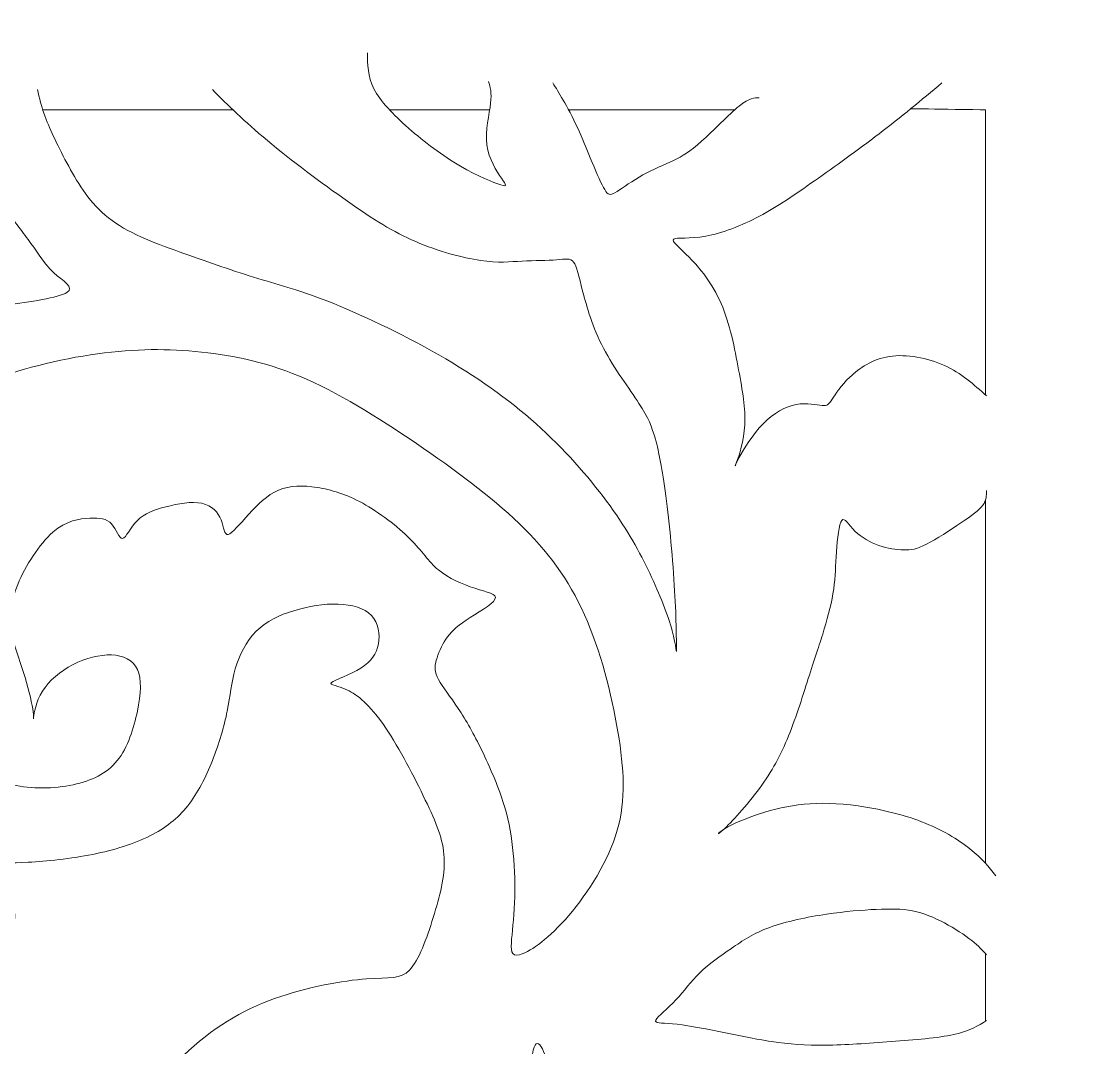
# Model space of a CAD drawing. Header units: millimetres. Extents: x -226 to 16, y -58 to 146.
# Drawn here: x -168.76 to -147.82, y 103.97 to 124.34 of the extents above; entities that cross this region are included whole.
import ezdxf

# ---------------------------------------------------------------- set-up
doc = ezdxf.new("R2010")
doc.units = ezdxf.units.MM
doc.header["$MEASUREMENT"] = 0
doc.layers.add('Capa 1', color=7, linetype='Continuous')

msp = doc.modelspace()

# ---------------------------------------------------------------- linework, layer by layer
at = {"layer": 'Capa 1', "color": 1, "lineweight": 20}
for points, knots in [([(-225.6692, 129.1394), (-225.6692, 129.1394), (-225.6692, 136.1807), (-225.6692, 136.1807), (-225.6692, 136.1807), (-225.6692, 136.1807), (-225.6692, 142.1497), (-225.6692, 142.1497), (-225.6692, 142.1497), (-225.6692, 142.1497), (-225.6692, 145.9659), (-225.6692, 145.9659), (-225.6692, 145.9659), (-225.6692, 145.9659), (-107.8198, 145.9659), (-107.8198, 145.9659), (-107.8198, 145.9659), (-107.8198, 145.9659), (-107.8198, 142.1497), (-107.8198, 142.1497), (-107.8198, 142.1497), (-107.8198, 142.1497), (-107.7221, 134.8823), (-107.7221, 134.8823), (-107.7221, 134.8823), (-107.7221, 134.8823), (16.1929, 134.8634), (16.1929, 134.8634), (16.1929, 134.8634), (16.1929, 134.8634), (16.1929, -47.4026), (16.1929, -47.4026), (16.1929, -47.4026), (16.1929, -47.4026), (-107.9229, -47.0851), (-107.9229, -47.0851), (-107.9229, -47.0851), (-107.9229, -47.0851), (-107.8198, -54.2656), (-107.8198, -54.2656), (-107.8198, -54.2656), (-107.8198, -54.2656), (-107.8198, -57.9157), (-107.8198, -57.9157), (-107.8198, -57.9157), (-107.8198, -57.9157), (-225.6692, -57.9157), (-225.6692, -57.9157), (-225.6692, -57.9157), (-225.6692, -57.9157), (-225.6692, -54.2656), (-225.6692, -54.2656), (-225.6692, -54.2656), (-225.6692, -54.2656), (-225.6937, -49.5902), (-225.6937, -49.5902), (-225.6937, -49.5902), (-225.6937, -49.5902), (-225.6937, -41.2306), (-225.6937, -41.2306)], [0, 0, 0, 0, 0.0625, 0.0625, 0.0625, 0.0625, 0.125, 0.125, 0.125, 0.125, 0.1875, 0.1875, 0.1875, 0.1875, 0.25, 0.25, 0.25, 0.25, 0.3125, 0.3125, 0.3125, 0.3125, 0.375, 0.375, 0.375, 0.375, 0.4375, 0.4375, 0.4375, 0.4375, 0.5, 0.5, 0.5, 0.5, 0.5625, 0.5625, 0.5625, 0.5625, 0.625, 0.625, 0.625, 0.625, 0.6875, 0.6875, 0.6875, 0.6875, 0.75, 0.75, 0.75, 0.75, 0.8125, 0.8125, 0.8125, 0.8125, 0.875, 0.875, 0.875, 0.875, 1, 1, 1, 1]), ([(-159.4828, 123.1386), (-159.448, 123.0322), (-159.4133, 122.9256), (-159.439, 122.7101), (-159.439, 122.7101), (-159.4647, 122.4947), (-159.5509, 122.1703), (-159.5142, 121.8864), (-159.5142, 121.8864), (-159.4774, 121.6026), (-159.3176, 121.3594), (-159.2223, 121.2204), (-159.2223, 121.2204), (-159.127, 121.0815), (-159.0962, 121.047), (-159.238, 121.0912), (-159.238, 121.0912), (-159.3798, 121.1355), (-159.6944, 121.2587), (-160.0385, 121.4606), (-160.0385, 121.4606), (-160.3826, 121.6625), (-160.7562, 121.9431), (-161.0677, 122.2151), (-161.0677, 122.2151), (-161.3792, 122.4871), (-161.6284, 122.7504), (-161.7539, 122.9985), (-161.7539, 122.9985), (-161.8795, 123.2467), (-161.8812, 123.4797), (-161.883, 123.7126)], [0, 0, 0, 0, 0.1111111, 0.1111111, 0.1111111, 0.1111111, 0.2222222, 0.2222222, 0.2222222, 0.2222222, 0.3333333, 0.3333333, 0.3333333, 0.3333333, 0.4444444, 0.4444444, 0.4444444, 0.4444444, 0.5555556, 0.5555556, 0.5555556, 0.5555556, 0.6666667, 0.6666667, 0.6666667, 0.6666667, 0.7777778, 0.7777778, 0.7777778, 0.7777778, 1, 1, 1, 1]), ([(-154.1084, 122.8192), (-154.204, 122.8192), (-154.2997, 122.8192), (-154.5041, 122.655), (-154.5041, 122.655), (-154.7084, 122.4909), (-155.0215, 122.1625), (-155.252, 121.9549), (-155.252, 121.9549), (-155.4825, 121.7472), (-155.6303, 121.6602), (-155.8129, 121.5733), (-155.8129, 121.5733), (-155.9955, 121.4863), (-156.213, 121.3993), (-156.4173, 121.2863), (-156.4173, 121.2863), (-156.6217, 121.1732), (-156.813, 121.0341), (-156.9305, 120.9601), (-156.9305, 120.9601), (-157.0478, 120.8862), (-157.0913, 120.8776), (-157.1522, 120.9601), (-157.1522, 120.9601), (-157.2131, 121.0428), (-157.2913, 121.2167), (-157.387, 121.4471), (-157.387, 121.4471), (-157.4826, 121.6776), (-157.5957, 121.9646), (-157.7044, 122.2027), (-157.7044, 122.2027), (-157.8131, 122.4408), (-157.9175, 122.63), (-158.0001, 122.7735), (-158.0001, 122.7735), (-158.0827, 122.917), (-158.1436, 123.0147), (-158.2045, 123.1125)], [0, 0, 0, 0, 0.0909091, 0.0909091, 0.0909091, 0.0909091, 0.1818182, 0.1818182, 0.1818182, 0.1818182, 0.2727273, 0.2727273, 0.2727273, 0.2727273, 0.3636364, 0.3636364, 0.3636364, 0.3636364, 0.4545455, 0.4545455, 0.4545455, 0.4545455, 0.5454545, 0.5454545, 0.5454545, 0.5454545, 0.6363636, 0.6363636, 0.6363636, 0.6363636, 0.7272727, 0.7272727, 0.7272727, 0.7272727, 0.8181818, 0.8181818, 0.8181818, 0.8181818, 1, 1, 1, 1]), ([(-149.5983, 116.9032), (-149.8494, 117.1293), (-150.1005, 117.3555), (-150.4347, 117.5076), (-150.4347, 117.5076), (-150.7689, 117.6598), (-151.1864, 117.7381), (-151.5256, 117.6859), (-151.5256, 117.6859), (-151.8647, 117.6337), (-152.1256, 117.4511), (-152.3082, 117.2772), (-152.3082, 117.2772), (-152.4908, 117.1033), (-152.5952, 116.938), (-152.6605, 116.838), (-152.6605, 116.838), (-152.7257, 116.738), (-152.7518, 116.7033), (-152.8605, 116.7119), (-152.8605, 116.7119), (-152.9691, 116.7206), (-153.1605, 116.7728), (-153.3735, 116.7337), (-153.3735, 116.7337), (-153.5866, 116.6946), (-153.8214, 116.5641), (-154.0301, 116.351), (-154.0301, 116.351), (-154.2389, 116.138), (-154.4214, 115.8423), (-154.5128, 115.6726), (-154.5128, 115.6726), (-154.6041, 115.5031), (-154.6041, 115.4597), (-154.5563, 115.5857), (-154.5563, 115.5857), (-154.5084, 115.7118), (-154.4128, 116.0075), (-154.3954, 116.3293), (-154.3954, 116.3293), (-154.378, 116.6511), (-154.4388, 116.9989), (-154.5171, 117.4207), (-154.5171, 117.4207), (-154.5954, 117.8425), (-154.691, 118.3382), (-154.8649, 118.7382), (-154.8649, 118.7382), (-155.0389, 119.1383), (-155.2911, 119.4426), (-155.4955, 119.6513), (-155.4955, 119.6513), (-155.6999, 119.8601), (-155.8564, 119.9731), (-155.8042, 120.0122), (-155.8042, 120.0122), (-155.752, 120.0514), (-155.4911, 120.0166), (-155.1694, 120.0731), (-155.1694, 120.0731), (-154.8476, 120.1297), (-154.4649, 120.2775), (-154.104, 120.4688), (-154.104, 120.4688), (-153.7431, 120.6602), (-153.404, 120.8949), (-153.0083, 121.1732), (-153.0083, 121.1732), (-152.6126, 121.4515), (-152.1604, 121.7733), (-151.7299, 122.1038), (-151.7299, 122.1038), (-151.2995, 122.4342), (-150.8907, 122.7734), (-150.482, 123.1125)], [0, 0, 0, 0, 0.05, 0.05, 0.05, 0.05, 0.1, 0.1, 0.1, 0.1, 0.15, 0.15, 0.15, 0.15, 0.2, 0.2, 0.2, 0.2, 0.25, 0.25, 0.25, 0.25, 0.3, 0.3, 0.3, 0.3, 0.35, 0.35, 0.35, 0.35, 0.4, 0.4, 0.4, 0.4, 0.45, 0.45, 0.45, 0.45, 0.5, 0.5, 0.5, 0.5, 0.55, 0.55, 0.55, 0.55, 0.6, 0.6, 0.6, 0.6, 0.65, 0.65, 0.65, 0.65, 0.7, 0.7, 0.7, 0.7, 0.75, 0.75, 0.75, 0.75, 0.8, 0.8, 0.8, 0.8, 0.85, 0.85, 0.85, 0.85, 0.9, 0.9, 0.9, 0.9, 1, 1, 1, 1]), ([(-164.9616, 122.9821), (-164.6486, 122.669), (-164.3355, 122.356), (-163.8702, 121.9689), (-163.8702, 121.9689), (-163.4049, 121.5819), (-162.7875, 121.121), (-162.2788, 120.7644), (-162.2788, 120.7644), (-161.77, 120.4079), (-161.37, 120.1557), (-160.9265, 119.9644), (-160.9265, 119.9644), (-160.4829, 119.7731), (-159.9959, 119.6426), (-159.6394, 119.5904), (-159.6394, 119.5904), (-159.2828, 119.5383), (-159.0567, 119.5644), (-158.8132, 119.5775), (-158.8132, 119.5775), (-158.5697, 119.5905), (-158.3088, 119.5905), (-158.1305, 119.6035), (-158.1305, 119.6035), (-157.9522, 119.6166), (-157.8566, 119.6427), (-157.7914, 119.56), (-157.7914, 119.56), (-157.7261, 119.4774), (-157.6914, 119.2861), (-157.6131, 118.9817), (-157.6131, 118.9817), (-157.5348, 118.6773), (-157.4131, 118.2599), (-157.2, 117.8511), (-157.2, 117.8511), (-156.9869, 117.4424), (-156.6826, 117.0424), (-156.4956, 116.7554), (-156.4956, 116.7554), (-156.3086, 116.4684), (-156.2391, 116.2945), (-156.1695, 116.0423), (-156.1695, 116.0423), (-156.0998, 115.7901), (-156.0303, 115.4597), (-155.9608, 114.9205), (-155.9608, 114.9205), (-155.8912, 114.3813), (-155.8216, 113.6334), (-155.7868, 113.0376), (-155.7868, 113.0376), (-155.752, 112.4419), (-155.752, 111.9984), (-155.752, 111.8723), (-155.752, 111.8723), (-155.752, 111.7462), (-155.752, 111.9375), (-155.8347, 112.2419), (-155.8347, 112.2419), (-155.9173, 112.5463), (-156.0825, 112.9638), (-156.2825, 113.3855), (-156.2825, 113.3855), (-156.4825, 113.8073), (-156.7173, 114.2334), (-157.0695, 114.7204), (-157.0695, 114.7204), (-157.4217, 115.2075), (-157.8914, 115.7553), (-158.4349, 116.2554), (-158.4349, 116.2554), (-158.9784, 116.7554), (-159.5959, 117.2076), (-160.3308, 117.6381), (-160.3308, 117.6381), (-161.0656, 118.0686), (-161.9178, 118.4773), (-162.5527, 118.7338), (-162.5527, 118.7338), (-163.1875, 118.9904), (-163.605, 119.0948), (-164.0615, 119.234), (-164.0615, 119.234), (-164.5181, 119.3731), (-165.0138, 119.547), (-165.5269, 119.7296), (-165.5269, 119.7296), (-166.04, 119.9122), (-166.5705, 120.1035), (-166.9532, 120.3818), (-166.9532, 120.3818), (-167.3358, 120.6601), (-167.5706, 121.0254), (-167.775, 121.3906), (-167.775, 121.3906), (-167.9794, 121.7559), (-168.1532, 122.1211), (-168.2576, 122.3864), (-168.2576, 122.3864), (-168.362, 122.6516), (-168.3967, 122.8169), (-168.4315, 122.9821)], [0, 0, 0, 0, 0.037037, 0.037037, 0.037037, 0.037037, 0.0740741, 0.0740741, 0.0740741, 0.0740741, 0.1111111, 0.1111111, 0.1111111, 0.1111111, 0.1481481, 0.1481481, 0.1481481, 0.1481481, 0.1851852, 0.1851852, 0.1851852, 0.1851852, 0.2222222, 0.2222222, 0.2222222, 0.2222222, 0.2592593, 0.2592593, 0.2592593, 0.2592593, 0.2962963, 0.2962963, 0.2962963, 0.2962963, 0.3333333, 0.3333333, 0.3333333, 0.3333333, 0.3703704, 0.3703704, 0.3703704, 0.3703704, 0.4074074, 0.4074074, 0.4074074, 0.4074074, 0.4444444, 0.4444444, 0.4444444, 0.4444444, 0.4814815, 0.4814815, 0.4814815, 0.4814815, 0.5185185, 0.5185185, 0.5185185, 0.5185185, 0.5555556, 0.5555556, 0.5555556, 0.5555556, 0.5925926, 0.5925926, 0.5925926, 0.5925926, 0.6296296, 0.6296296, 0.6296296, 0.6296296, 0.6666667, 0.6666667, 0.6666667, 0.6666667, 0.7037037, 0.7037037, 0.7037037, 0.7037037, 0.7407407, 0.7407407, 0.7407407, 0.7407407, 0.7777778, 0.7777778, 0.7777778, 0.7777778, 0.8148148, 0.8148148, 0.8148148, 0.8148148, 0.8518519, 0.8518519, 0.8518519, 0.8518519, 0.8888889, 0.8888889, 0.8888889, 0.8888889, 0.9259259, 0.9259259, 0.9259259, 0.9259259, 1, 1, 1, 1]), ([(-149.6199, 116.9226), (-149.6199, 118.8082), (-149.6199, 120.694), (-149.6199, 121.6368), (-149.6199, 121.6368), (-149.6199, 122.5796), (-149.6199, 122.5796), (-149.6199, 122.5796), (-149.6199, 122.5796), (-149.6199, 122.5796), (-149.6199, 122.5796), (-149.8668, 122.5834), (-149.8668, 122.5834), (-150.1137, 122.5872), (-150.6074, 122.5946), (-150.8543, 122.5984), (-150.8543, 122.5984), (-151.1012, 122.6022), (-151.1012, 122.6022), (-151.1012, 122.6022), (-151.1012, 122.6022), (-151.1012, 122.6022), (-151.1012, 122.6022), (-151.1012, 122.6022)], [0, 0, 0, 0, 0.1428571, 0.1428571, 0.1428571, 0.1428571, 0.2857143, 0.2857143, 0.2857143, 0.2857143, 0.4285714, 0.4285714, 0.4285714, 0.4285714, 0.5714286, 0.5714286, 0.5714286, 0.5714286, 0.7142857, 0.7142857, 0.7142857, 0.7142857, 1, 1, 1, 1]), ([(-167.8489, 118.9555), (-167.6836, 119.0599), (-167.9271, 119.1816), (-168.1098, 119.3469), (-168.1098, 119.3469), (-168.2924, 119.5122), (-168.4141, 119.7208), (-168.5619, 119.9296), (-168.5619, 119.9296), (-168.7098, 120.1383), (-168.8837, 120.347), (-169.0838, 120.6253), (-169.0838, 120.6253), (-169.2838, 120.9036), (-169.5099, 121.2515), (-169.6665, 121.5298), (-169.6665, 121.5298), (-169.823, 121.808), (-169.9099, 122.0167), (-170.0143, 122.008), (-170.0143, 122.008), (-170.1186, 121.9993), (-170.2403, 121.7732), (-170.3187, 121.4862), (-170.3187, 121.4862), (-170.3969, 121.1993), (-170.4317, 120.8514), (-170.4492, 120.5122), (-170.4492, 120.5122), (-170.4665, 120.1731), (-170.4665, 119.8426), (-170.4665, 119.5208), (-170.4665, 119.5208), (-170.4665, 119.1991), (-170.4665, 118.886), (-170.4753, 118.6512), (-170.4753, 118.6512), (-170.4839, 118.4164), (-170.5013, 118.2598), (-170.4665, 118.2685), (-170.4665, 118.2685), (-170.4317, 118.2773), (-170.3448, 118.4511), (-170.1186, 118.5468), (-170.1186, 118.5468), (-169.8925, 118.6425), (-169.5273, 118.6599), (-169.0577, 118.7121), (-169.0577, 118.7121), (-168.588, 118.7643), (-168.0141, 118.8512), (-167.8489, 118.9555)], [0, 0, 0, 0, 0.0714286, 0.0714286, 0.0714286, 0.0714286, 0.1428571, 0.1428571, 0.1428571, 0.1428571, 0.2142857, 0.2142857, 0.2142857, 0.2142857, 0.2857143, 0.2857143, 0.2857143, 0.2857143, 0.3571429, 0.3571429, 0.3571429, 0.3571429, 0.4285714, 0.4285714, 0.4285714, 0.4285714, 0.5, 0.5, 0.5, 0.5, 0.5714286, 0.5714286, 0.5714286, 0.5714286, 0.6428571, 0.6428571, 0.6428571, 0.6428571, 0.7142857, 0.7142857, 0.7142857, 0.7142857, 0.7857143, 0.7857143, 0.7857143, 0.7857143, 0.8571429, 0.8571429, 0.8571429, 0.8571429, 1, 1, 1, 1]), ([(-158.8654, 105.8151), (-158.6914, 105.8586), (-158.3436, 106.0847), (-157.961, 106.5109), (-157.961, 106.5109), (-157.5783, 106.937), (-157.1608, 107.5631), (-156.9608, 108.1719), (-156.9608, 108.1719), (-156.7607, 108.7807), (-156.7782, 109.372), (-156.8912, 110.1025), (-156.8912, 110.1025), (-157.0043, 110.833), (-157.213, 111.7027), (-157.5174, 112.4245), (-157.5174, 112.4245), (-157.8218, 113.1463), (-158.2218, 113.7203), (-158.7697, 114.2681), (-158.7697, 114.2681), (-159.3175, 114.816), (-160.0133, 115.3379), (-160.7699, 115.8596), (-160.7699, 115.8596), (-161.5265, 116.3814), (-162.344, 116.9032), (-163.0919, 117.2337), (-163.0919, 117.2337), (-163.8398, 117.5641), (-164.5181, 117.7033), (-165.179, 117.7728), (-165.179, 117.7728), (-165.8399, 117.8424), (-166.4835, 117.8424), (-167.2401, 117.7381), (-167.2401, 117.7381), (-167.9967, 117.6337), (-168.8664, 117.425), (-169.4229, 117.1641), (-169.4229, 117.1641), (-169.9795, 116.9032), (-170.2231, 116.5901), (-170.4405, 116.2249), (-170.4405, 116.2249), (-170.6578, 115.8596), (-170.8492, 115.4422), (-170.8927, 114.8596), (-170.8927, 114.8596), (-170.9361, 114.2769), (-170.8317, 113.529), (-170.6926, 112.7985), (-170.6926, 112.7985), (-170.5534, 112.0679), (-170.3796, 111.3549), (-170.2404, 110.8418), (-170.2404, 110.8418), (-170.1013, 110.3287), (-169.9969, 110.0156), (-169.7969, 109.7546), (-169.7969, 109.7546), (-169.5969, 109.4938), (-169.3012, 109.2851), (-168.9273, 109.1894), (-168.9273, 109.1894), (-168.5533, 109.0937), (-168.1011, 109.1112), (-167.7272, 109.1894), (-167.7272, 109.1894), (-167.3532, 109.2677), (-167.0575, 109.4068), (-166.8488, 109.6677), (-166.8488, 109.6677), (-166.64, 109.9286), (-166.5183, 110.3113), (-166.4487, 110.6504), (-166.4487, 110.6504), (-166.3791, 110.9896), (-166.3618, 111.2853), (-166.4487, 111.4766), (-166.4487, 111.4766), (-166.5356, 111.6679), (-166.727, 111.7549), (-166.9619, 111.7635), (-166.9619, 111.7635), (-167.1966, 111.7722), (-167.4749, 111.7027), (-167.7271, 111.5722), (-167.7271, 111.5722), (-167.9793, 111.4418), (-168.2054, 111.2505), (-168.3359, 111.0417), (-168.3359, 111.0417), (-168.4663, 110.833), (-168.501, 110.6069), (-168.5098, 110.5287), (-168.5098, 110.5287), (-168.5185, 110.4504), (-168.501, 110.52), (-168.5272, 110.6939), (-168.5272, 110.6939), (-168.5533, 110.8679), (-168.6228, 111.1461), (-168.7098, 111.4157), (-168.7098, 111.4157), (-168.7968, 111.6853), (-168.9012, 111.9462), (-168.9447, 112.2245), (-168.9447, 112.2245), (-168.9882, 112.5027), (-168.9707, 112.7985), (-168.8229, 113.1637), (-168.8229, 113.1637), (-168.6751, 113.529), (-168.3967, 113.9638), (-168.1271, 114.1986), (-168.1271, 114.1986), (-167.8575, 114.4334), (-167.5967, 114.4681), (-167.3966, 114.4769), (-167.3966, 114.4769), (-167.1966, 114.4856), (-167.0575, 114.4681), (-166.9619, 114.3638), (-166.9619, 114.3638), (-166.8662, 114.2595), (-166.814, 114.0682), (-166.7445, 114.0768), (-166.7445, 114.0768), (-166.6749, 114.0855), (-166.5879, 114.2943), (-166.4487, 114.4334), (-166.4487, 114.4334), (-166.3096, 114.5726), (-166.1182, 114.6421), (-165.8835, 114.703), (-165.8835, 114.703), (-165.6486, 114.7639), (-165.3703, 114.816), (-165.1703, 114.7725), (-165.1703, 114.7725), (-164.9703, 114.7291), (-164.8486, 114.5899), (-164.7877, 114.4421), (-164.7877, 114.4421), (-164.7268, 114.2943), (-164.7268, 114.1377), (-164.6486, 114.1551), (-164.6486, 114.1551), (-164.5703, 114.1725), (-164.4137, 114.3638), (-164.2399, 114.5551), (-164.2399, 114.5551), (-164.0659, 114.7464), (-163.8745, 114.9378), (-163.6484, 115.0334), (-163.6484, 115.0334), (-163.4223, 115.1291), (-163.1615, 115.1291), (-162.8832, 115.0856), (-162.8832, 115.0856), (-162.6049, 115.0422), (-162.3092, 114.9552), (-161.9787, 114.7725), (-161.9787, 114.7725), (-161.6483, 114.5899), (-161.283, 114.3116), (-161.0395, 114.0681), (-161.0395, 114.0681), (-160.796, 113.8246), (-160.6743, 113.6159), (-160.4743, 113.4506), (-160.4743, 113.4506), (-160.2742, 113.2854), (-159.9959, 113.1637), (-159.7524, 113.0854), (-159.7524, 113.0854), (-159.5089, 113.0071), (-159.3002, 112.9724), (-159.3524, 112.868), (-159.3524, 112.868), (-159.4046, 112.7637), (-159.7176, 112.5898), (-159.9263, 112.4506), (-159.9263, 112.4506), (-160.135, 112.3115), (-160.2394, 112.2071), (-160.3264, 112.0766), (-160.3264, 112.0766), (-160.4134, 111.9462), (-160.4829, 111.7897), (-160.5177, 111.6592), (-160.5177, 111.6592), (-160.5525, 111.5288), (-160.5525, 111.4244), (-160.4743, 111.2766), (-160.4743, 111.2766), (-160.3959, 111.1288), (-160.2394, 110.9374), (-160.0829, 110.7025), (-160.0829, 110.7025), (-159.9263, 110.4678), (-159.7698, 110.1895), (-159.6132, 109.8677), (-159.6132, 109.8677), (-159.4567, 109.546), (-159.3002, 109.1807), (-159.1958, 108.8589), (-159.1958, 108.8589), (-159.0915, 108.5372), (-159.0392, 108.2589), (-159.0045, 107.9458), (-159.0045, 107.9458), (-158.9697, 107.6327), (-158.9523, 107.2849), (-158.961, 106.9631), (-158.961, 106.9631), (-158.9697, 106.6413), (-159.0045, 106.3457), (-159.022, 106.1282), (-159.022, 106.1282), (-159.0393, 105.9108), (-159.0393, 105.7717), (-158.8654, 105.8151)], [0, 0, 0, 0, 0.0175439, 0.0175439, 0.0175439, 0.0175439, 0.0350877, 0.0350877, 0.0350877, 0.0350877, 0.0526316, 0.0526316, 0.0526316, 0.0526316, 0.0701754, 0.0701754, 0.0701754, 0.0701754, 0.0877193, 0.0877193, 0.0877193, 0.0877193, 0.1052632, 0.1052632, 0.1052632, 0.1052632, 0.122807, 0.122807, 0.122807, 0.122807, 0.1403509, 0.1403509, 0.1403509, 0.1403509, 0.1578947, 0.1578947, 0.1578947, 0.1578947, 0.1754386, 0.1754386, 0.1754386, 0.1754386, 0.1929825, 0.1929825, 0.1929825, 0.1929825, 0.2105263, 0.2105263, 0.2105263, 0.2105263, 0.2280702, 0.2280702, 0.2280702, 0.2280702, 0.245614, 0.245614, 0.245614, 0.245614, 0.2631579, 0.2631579, 0.2631579, 0.2631579, 0.2807018, 0.2807018, 0.2807018, 0.2807018, 0.2982456, 0.2982456, 0.2982456, 0.2982456, 0.3157895, 0.3157895, 0.3157895, 0.3157895, 0.3333333, 0.3333333, 0.3333333, 0.3333333, 0.3508772, 0.3508772, 0.3508772, 0.3508772, 0.3684211, 0.3684211, 0.3684211, 0.3684211, 0.3859649, 0.3859649, 0.3859649, 0.3859649, 0.4035088, 0.4035088, 0.4035088, 0.4035088, 0.4210526, 0.4210526, 0.4210526, 0.4210526, 0.4385965, 0.4385965, 0.4385965, 0.4385965, 0.4561404, 0.4561404, 0.4561404, 0.4561404, 0.4736842, 0.4736842, 0.4736842, 0.4736842, 0.4912281, 0.4912281, 0.4912281, 0.4912281, 0.5087719, 0.5087719, 0.5087719, 0.5087719, 0.5263158, 0.5263158, 0.5263158, 0.5263158, 0.5438596, 0.5438596, 0.5438596, 0.5438596, 0.5614035, 0.5614035, 0.5614035, 0.5614035, 0.5789474, 0.5789474, 0.5789474, 0.5789474, 0.5964912, 0.5964912, 0.5964912, 0.5964912, 0.6140351, 0.6140351, 0.6140351, 0.6140351, 0.6315789, 0.6315789, 0.6315789, 0.6315789, 0.6491228, 0.6491228, 0.6491228, 0.6491228, 0.6666667, 0.6666667, 0.6666667, 0.6666667, 0.6842105, 0.6842105, 0.6842105, 0.6842105, 0.7017544, 0.7017544, 0.7017544, 0.7017544, 0.7192982, 0.7192982, 0.7192982, 0.7192982, 0.7368421, 0.7368421, 0.7368421, 0.7368421, 0.754386, 0.754386, 0.754386, 0.754386, 0.7719298, 0.7719298, 0.7719298, 0.7719298, 0.7894737, 0.7894737, 0.7894737, 0.7894737, 0.8070175, 0.8070175, 0.8070175, 0.8070175, 0.8245614, 0.8245614, 0.8245614, 0.8245614, 0.8421053, 0.8421053, 0.8421053, 0.8421053, 0.8596491, 0.8596491, 0.8596491, 0.8596491, 0.877193, 0.877193, 0.877193, 0.877193, 0.8947368, 0.8947368, 0.8947368, 0.8947368, 0.9122807, 0.9122807, 0.9122807, 0.9122807, 0.9298246, 0.9298246, 0.9298246, 0.9298246, 0.9473684, 0.9473684, 0.9473684, 0.9473684, 0.9649123, 0.9649123, 0.9649123, 0.9649123, 1, 1, 1, 1]), ([(-149.4123, 107.3806), (-149.5514, 107.5546), (-149.6906, 107.7284), (-149.9254, 107.9154), (-149.9254, 107.9154), (-150.1602, 108.1024), (-150.4906, 108.3024), (-150.8864, 108.4546), (-150.8864, 108.4546), (-151.282, 108.6068), (-151.7429, 108.7111), (-152.1473, 108.7676), (-152.1473, 108.7676), (-152.5517, 108.8242), (-152.8995, 108.8328), (-153.217, 108.8024), (-153.217, 108.8024), (-153.5344, 108.772), (-153.8214, 108.7024), (-154.0997, 108.6111), (-154.0997, 108.6111), (-154.378, 108.5198), (-154.6476, 108.4068), (-154.7954, 108.3154), (-154.7954, 108.3154), (-154.9433, 108.2241), (-154.9694, 108.1546), (-154.8215, 108.2937), (-154.8215, 108.2937), (-154.6736, 108.4329), (-154.3519, 108.7807), (-154.104, 109.1155), (-154.104, 109.1155), (-153.8562, 109.4504), (-153.6823, 109.7721), (-153.5258, 110.1591), (-153.5258, 110.1591), (-153.3692, 110.5461), (-153.2301, 110.9983), (-153.1127, 111.3636), (-153.1127, 111.3636), (-152.9952, 111.7289), (-152.8996, 112.0071), (-152.817, 112.281), (-152.817, 112.281), (-152.7343, 112.555), (-152.6648, 112.8246), (-152.63, 113.0724), (-152.63, 113.0724), (-152.5952, 113.3203), (-152.5952, 113.5464), (-152.5778, 113.8072), (-152.5778, 113.8072), (-152.5604, 114.0682), (-152.5256, 114.3639), (-152.4691, 114.4334), (-152.4691, 114.4334), (-152.4126, 114.503), (-152.3343, 114.3464), (-152.2082, 114.2203), (-152.2082, 114.2203), (-152.0821, 114.0942), (-151.9082, 113.9986), (-151.7342, 113.9377), (-151.7342, 113.9377), (-151.5603, 113.8769), (-151.3864, 113.8508), (-151.243, 113.8464), (-151.243, 113.8464), (-151.0994, 113.8421), (-150.9864, 113.8595), (-150.7907, 113.9595), (-150.7907, 113.9595), (-150.595, 114.0595), (-150.3167, 114.2421), (-150.1042, 114.3856), (-150.1042, 114.3856), (-149.8917, 114.5291), (-149.745, 114.6334), (-149.6717, 114.7335), (-149.6717, 114.7335), (-149.5983, 114.8335), (-149.5983, 114.9291), (-149.5983, 115.0248)], [0, 0, 0, 0, 0.0454545, 0.0454545, 0.0454545, 0.0454545, 0.0909091, 0.0909091, 0.0909091, 0.0909091, 0.1363636, 0.1363636, 0.1363636, 0.1363636, 0.1818182, 0.1818182, 0.1818182, 0.1818182, 0.2272727, 0.2272727, 0.2272727, 0.2272727, 0.2727273, 0.2727273, 0.2727273, 0.2727273, 0.3181818, 0.3181818, 0.3181818, 0.3181818, 0.3636364, 0.3636364, 0.3636364, 0.3636364, 0.4090909, 0.4090909, 0.4090909, 0.4090909, 0.4545455, 0.4545455, 0.4545455, 0.4545455, 0.5, 0.5, 0.5, 0.5, 0.5454545, 0.5454545, 0.5454545, 0.5454545, 0.5909091, 0.5909091, 0.5909091, 0.5909091, 0.6363636, 0.6363636, 0.6363636, 0.6363636, 0.6818182, 0.6818182, 0.6818182, 0.6818182, 0.7272727, 0.7272727, 0.7272727, 0.7272727, 0.7727273, 0.7727273, 0.7727273, 0.7727273, 0.8181818, 0.8181818, 0.8181818, 0.8181818, 0.8636364, 0.8636364, 0.8636364, 0.8636364, 0.9090909, 0.9090909, 0.9090909, 0.9090909, 1, 1, 1, 1]), ([(-161.0483, 105.5107), (-160.8656, 105.7021), (-160.709, 106.1369), (-160.5786, 106.5543), (-160.5786, 106.5543), (-160.4482, 106.9718), (-160.3438, 107.3718), (-160.3612, 107.7371), (-160.3612, 107.7371), (-160.3786, 108.1023), (-160.5177, 108.4329), (-160.7351, 108.885), (-160.7351, 108.885), (-160.9525, 109.3372), (-161.2482, 109.9112), (-161.5178, 110.3112), (-161.5178, 110.3112), (-161.7873, 110.7113), (-162.0309, 110.9374), (-162.2483, 111.0504), (-162.2483, 111.0504), (-162.4657, 111.1635), (-162.6571, 111.1635), (-162.5962, 111.2157), (-162.5962, 111.2157), (-162.5353, 111.2678), (-162.2222, 111.3722), (-162.0135, 111.5027), (-162.0135, 111.5027), (-161.8048, 111.6331), (-161.7004, 111.7897), (-161.6656, 111.981), (-161.6656, 111.981), (-161.6308, 112.1723), (-161.6656, 112.3984), (-161.8048, 112.5463), (-161.8048, 112.5463), (-161.9439, 112.6941), (-162.1875, 112.7637), (-162.4658, 112.7724), (-162.4658, 112.7724), (-162.744, 112.7811), (-163.057, 112.7288), (-163.344, 112.6419), (-163.344, 112.6419), (-163.631, 112.5549), (-163.8919, 112.4332), (-164.0919, 112.2332), (-164.0919, 112.2332), (-164.2919, 112.0331), (-164.4312, 111.7549), (-164.5094, 111.4852), (-164.5094, 111.4852), (-164.5877, 111.2157), (-164.6051, 110.9548), (-164.666, 110.6504), (-164.666, 110.6504), (-164.7268, 110.346), (-164.8312, 109.9982), (-164.9616, 109.6677), (-164.9616, 109.6677), (-165.0921, 109.3372), (-165.2486, 109.0242), (-165.4487, 108.772), (-165.4487, 108.772), (-165.6486, 108.5198), (-165.8922, 108.3284), (-166.2053, 108.1719), (-166.2053, 108.1719), (-166.5183, 108.0154), (-166.901, 107.8937), (-167.3358, 107.8067), (-167.3358, 107.8067), (-167.7706, 107.7197), (-168.2576, 107.6675), (-168.6142, 107.6501), (-168.6142, 107.6501), (-168.9707, 107.6327), (-169.1968, 107.6502), (-169.2664, 107.5979), (-169.2664, 107.5979), (-169.336, 107.5458), (-169.249, 107.4241), (-169.162, 107.3284), (-169.162, 107.3284), (-169.075, 107.2327), (-168.9881, 107.1631), (-168.9359, 106.9978), (-168.9359, 106.9978), (-168.8837, 106.8326), (-168.8663, 106.5718), (-168.9098, 106.2326), (-168.9098, 106.2326), (-168.9533, 105.8934), (-169.0577, 105.476), (-169.1707, 105.0499), (-169.1707, 105.0499), (-169.2838, 104.6237), (-169.4055, 104.1889), (-169.5794, 103.8062), (-169.5794, 103.8062), (-169.7534, 103.4236), (-169.9795, 103.0931), (-170.31, 102.8409), (-170.31, 102.8409), (-170.6404, 102.5887), (-171.0753, 102.4148), (-171.197, 102.3713), (-171.197, 102.3713), (-171.3187, 102.3279), (-171.1274, 102.4148), (-170.9013, 102.4583), (-170.9013, 102.4583), (-170.6752, 102.5018), (-170.4144, 102.5018), (-170.1709, 102.4757), (-170.1709, 102.4757), (-169.9273, 102.4496), (-169.7012, 102.3974), (-169.4751, 102.2931), (-169.4751, 102.2931), (-169.249, 102.1887), (-169.0229, 102.0321), (-168.8403, 101.9539), (-168.8403, 101.9539), (-168.6576, 101.8756), (-168.5185, 101.8756), (-168.5185, 101.8582), (-168.5185, 101.8582), (-168.5185, 101.8408), (-168.6576, 101.8061), (-168.8577, 101.78), (-168.8577, 101.78), (-169.0577, 101.7539), (-169.3185, 101.7365), (-169.5273, 101.6756), (-169.5273, 101.6756), (-169.7359, 101.6148), (-169.8925, 101.5104), (-170.0752, 101.3799), (-170.0752, 101.3799), (-170.2578, 101.2495), (-170.4665, 101.093), (-170.7013, 100.9277), (-170.7013, 100.9277), (-170.9361, 100.7624), (-171.197, 100.5886), (-171.5101, 100.4407), (-171.5101, 100.4407), (-171.8231, 100.2928), (-172.1884, 100.1711), (-172.3971, 100.0928), (-172.3971, 100.0928), (-172.6058, 100.0146), (-172.6581, 99.9798), (-172.5102, 99.9798), (-172.5102, 99.9798), (-172.3623, 99.9798), (-172.0145, 100.0146), (-171.6754, 100.0319), (-171.6754, 100.0319), (-171.3362, 100.0494), (-171.0057, 100.0494), (-170.7448, 99.9711), (-170.7448, 99.9711), (-170.4839, 99.8929), (-170.2926, 99.7363), (-170.1013, 99.5798), (-170.1013, 99.5798), (-169.91, 99.4233), (-169.7186, 99.2667), (-169.6142, 99.1276), (-169.6142, 99.1276), (-169.5099, 98.9884), (-169.4925, 98.8667), (-169.5708, 98.858), (-169.5708, 98.858), (-169.6491, 98.8493), (-169.8229, 98.9536), (-170.0838, 99.0145), (-170.0838, 99.0145), (-170.3448, 99.0754), (-170.6926, 99.0927), (-171.0665, 99.0231), (-171.0665, 99.0231), (-171.4405, 98.9536), (-171.8405, 98.7971), (-172.2406, 98.5448), (-172.2406, 98.5448), (-172.6406, 98.2926), (-173.0407, 97.9448), (-173.4407, 97.6665), (-173.4407, 97.6665), (-173.8408, 97.3883), (-174.2408, 97.1795), (-174.693, 96.9795), (-174.693, 96.9795), (-175.1452, 96.7795), (-175.6496, 96.5881), (-176.0931, 96.4055), (-176.0931, 96.4055), (-176.5366, 96.2229), (-176.9193, 96.049), (-177.2151, 95.9446), (-177.2151, 95.9446), (-177.5107, 95.8403), (-177.7194, 95.8055), (-178.1194, 95.6837), (-178.1194, 95.6837), (-178.5195, 95.562), (-179.1109, 95.3532), (-179.624, 95.2141), (-179.624, 95.2141), (-180.137, 95.075), (-180.5719, 95.0054), (-181.085, 94.9358), (-181.085, 94.9358), (-181.598, 94.8663), (-182.1894, 94.7967), (-182.7982, 94.7445), (-182.7982, 94.7445), (-183.4069, 94.6923), (-184.033, 94.6575), (-184.0939, 94.5966), (-184.0939, 94.5966), (-184.1548, 94.5358), (-183.6504, 94.4489), (-183.059, 94.3793), (-183.059, 94.3793), (-182.4677, 94.3097), (-181.7894, 94.2575), (-180.9719, 94.2139), (-180.9719, 94.2139), (-180.1544, 94.1705), (-179.1978, 94.1358), (-178.1978, 94.101), (-178.1978, 94.101), (-177.1976, 94.0662), (-176.154, 94.0314), (-175.0148, 94.1531), (-175.0148, 94.1531), (-173.8755, 94.2749), (-172.6406, 94.5532), (-171.6318, 94.8228), (-171.6318, 94.8228), (-170.623, 95.0924), (-169.8404, 95.3532), (-169.249, 95.5881), (-169.249, 95.5881), (-168.6576, 95.8229), (-168.2576, 96.0316), (-168.0837, 96.1098), (-168.0837, 96.1098), (-167.9098, 96.1882), (-167.9619, 96.1359), (-168.0489, 96.1707), (-168.0489, 96.1707), (-168.1359, 96.2055), (-168.2576, 96.3272), (-168.3359, 96.5968), (-168.3359, 96.5968), (-168.4142, 96.8664), (-168.4489, 97.2839), (-168.3706, 97.8578), (-168.3706, 97.8578), (-168.2924, 98.4319), (-168.1011, 99.1624), (-167.8837, 99.8407), (-167.8837, 99.8407), (-167.6663, 100.519), (-167.4227, 101.1451), (-167.0314, 101.8321), (-167.0314, 101.8321), (-166.64, 102.5192), (-166.1008, 103.2671), (-165.5356, 103.815), (-165.5356, 103.815), (-164.9703, 104.3629), (-164.3789, 104.7107), (-163.7267, 104.9455), (-163.7267, 104.9455), (-163.0745, 105.1804), (-162.3613, 105.3021), (-161.9005, 105.3369), (-161.9005, 105.3369), (-161.4395, 105.3717), (-161.2308, 105.3194), (-161.0483, 105.5107)], [0, 0, 0, 0, 0.0136986, 0.0136986, 0.0136986, 0.0136986, 0.0273973, 0.0273973, 0.0273973, 0.0273973, 0.0410959, 0.0410959, 0.0410959, 0.0410959, 0.0547945, 0.0547945, 0.0547945, 0.0547945, 0.0684932, 0.0684932, 0.0684932, 0.0684932, 0.0821918, 0.0821918, 0.0821918, 0.0821918, 0.0958904, 0.0958904, 0.0958904, 0.0958904, 0.109589, 0.109589, 0.109589, 0.109589, 0.1232877, 0.1232877, 0.1232877, 0.1232877, 0.1369863, 0.1369863, 0.1369863, 0.1369863, 0.1506849, 0.1506849, 0.1506849, 0.1506849, 0.1643836, 0.1643836, 0.1643836, 0.1643836, 0.1780822, 0.1780822, 0.1780822, 0.1780822, 0.1917808, 0.1917808, 0.1917808, 0.1917808, 0.2054795, 0.2054795, 0.2054795, 0.2054795, 0.2191781, 0.2191781, 0.2191781, 0.2191781, 0.2328767, 0.2328767, 0.2328767, 0.2328767, 0.2465753, 0.2465753, 0.2465753, 0.2465753, 0.260274, 0.260274, 0.260274, 0.260274, 0.2739726, 0.2739726, 0.2739726, 0.2739726, 0.2876712, 0.2876712, 0.2876712, 0.2876712, 0.3013699, 0.3013699, 0.3013699, 0.3013699, 0.3150685, 0.3150685, 0.3150685, 0.3150685, 0.3287671, 0.3287671, 0.3287671, 0.3287671, 0.3424658, 0.3424658, 0.3424658, 0.3424658, 0.3561644, 0.3561644, 0.3561644, 0.3561644, 0.369863, 0.369863, 0.369863, 0.369863, 0.3835616, 0.3835616, 0.3835616, 0.3835616, 0.3972603, 0.3972603, 0.3972603, 0.3972603, 0.4109589, 0.4109589, 0.4109589, 0.4109589, 0.4246575, 0.4246575, 0.4246575, 0.4246575, 0.4383562, 0.4383562, 0.4383562, 0.4383562, 0.4520548, 0.4520548, 0.4520548, 0.4520548, 0.4657534, 0.4657534, 0.4657534, 0.4657534, 0.4794521, 0.4794521, 0.4794521, 0.4794521, 0.4931507, 0.4931507, 0.4931507, 0.4931507, 0.5068493, 0.5068493, 0.5068493, 0.5068493, 0.5205479, 0.5205479, 0.5205479, 0.5205479, 0.5342466, 0.5342466, 0.5342466, 0.5342466, 0.5479452, 0.5479452, 0.5479452, 0.5479452, 0.5616438, 0.5616438, 0.5616438, 0.5616438, 0.5753425, 0.5753425, 0.5753425, 0.5753425, 0.5890411, 0.5890411, 0.5890411, 0.5890411, 0.6027397, 0.6027397, 0.6027397, 0.6027397, 0.6164384, 0.6164384, 0.6164384, 0.6164384, 0.630137, 0.630137, 0.630137, 0.630137, 0.6438356, 0.6438356, 0.6438356, 0.6438356, 0.6575342, 0.6575342, 0.6575342, 0.6575342, 0.6712329, 0.6712329, 0.6712329, 0.6712329, 0.6849315, 0.6849315, 0.6849315, 0.6849315, 0.6986301, 0.6986301, 0.6986301, 0.6986301, 0.7123288, 0.7123288, 0.7123288, 0.7123288, 0.7260274, 0.7260274, 0.7260274, 0.7260274, 0.739726, 0.739726, 0.739726, 0.739726, 0.7534247, 0.7534247, 0.7534247, 0.7534247, 0.7671233, 0.7671233, 0.7671233, 0.7671233, 0.7808219, 0.7808219, 0.7808219, 0.7808219, 0.7945205, 0.7945205, 0.7945205, 0.7945205, 0.8082192, 0.8082192, 0.8082192, 0.8082192, 0.8219178, 0.8219178, 0.8219178, 0.8219178, 0.8356164, 0.8356164, 0.8356164, 0.8356164, 0.8493151, 0.8493151, 0.8493151, 0.8493151, 0.8630137, 0.8630137, 0.8630137, 0.8630137, 0.8767123, 0.8767123, 0.8767123, 0.8767123, 0.890411, 0.890411, 0.890411, 0.890411, 0.9041096, 0.9041096, 0.9041096, 0.9041096, 0.9178082, 0.9178082, 0.9178082, 0.9178082, 0.9315068, 0.9315068, 0.9315068, 0.9315068, 0.9452055, 0.9452055, 0.9452055, 0.9452055, 0.9589041, 0.9589041, 0.9589041, 0.9589041, 0.9726027, 0.9726027, 0.9726027, 0.9726027, 1, 1, 1, 1]), ([(-149.5983, 104.5107), (-149.7624, 104.4064), (-149.9265, 104.302), (-150.2434, 104.2324), (-150.2434, 104.2324), (-150.5601, 104.1629), (-151.0298, 104.1281), (-151.4908, 104.0933), (-151.4908, 104.0933), (-151.9516, 104.0585), (-152.4039, 104.0237), (-152.7952, 104.0193), (-152.7952, 104.0193), (-153.1865, 104.015), (-153.5171, 104.0412), (-153.8606, 104.0933), (-153.8606, 104.0933), (-154.204, 104.1455), (-154.5607, 104.2237), (-154.9086, 104.2933), (-154.9086, 104.2933), (-155.2564, 104.3629), (-155.5955, 104.4238), (-155.8303, 104.4455), (-155.8303, 104.4455), (-156.065, 104.4673), (-156.1955, 104.4499), (-156.1607, 104.5194), (-156.1607, 104.5194), (-156.1259, 104.589), (-155.926, 104.7456), (-155.7608, 104.9195), (-155.7608, 104.9195), (-155.5955, 105.0934), (-155.465, 105.2847), (-155.2868, 105.4587), (-155.2868, 105.4587), (-155.1085, 105.6326), (-154.8824, 105.7891), (-154.6607, 105.9413), (-154.6607, 105.9413), (-154.4389, 106.0935), (-154.2214, 106.2413), (-153.8997, 106.3587), (-153.8997, 106.3587), (-153.5779, 106.4762), (-153.1518, 106.5631), (-152.7735, 106.6196), (-152.7735, 106.6196), (-152.3952, 106.6762), (-152.0647, 106.7023), (-151.7864, 106.7153), (-151.7864, 106.7153), (-151.5081, 106.7284), (-151.282, 106.7284), (-151.0646, 106.6848), (-151.0646, 106.6848), (-150.8472, 106.6414), (-150.6385, 106.5544), (-150.4341, 106.4457), (-150.4341, 106.4457), (-150.2297, 106.337), (-150.0297, 106.2065), (-149.8912, 106.0978), (-149.8912, 106.0978), (-149.7526, 105.9891), (-149.6755, 105.9022), (-149.5983, 105.8152)], [0, 0, 0, 0, 0.0555556, 0.0555556, 0.0555556, 0.0555556, 0.1111111, 0.1111111, 0.1111111, 0.1111111, 0.1666667, 0.1666667, 0.1666667, 0.1666667, 0.2222222, 0.2222222, 0.2222222, 0.2222222, 0.2777778, 0.2777778, 0.2777778, 0.2777778, 0.3333333, 0.3333333, 0.3333333, 0.3333333, 0.3888889, 0.3888889, 0.3888889, 0.3888889, 0.4444444, 0.4444444, 0.4444444, 0.4444444, 0.5, 0.5, 0.5, 0.5, 0.5555556, 0.5555556, 0.5555556, 0.5555556, 0.6111111, 0.6111111, 0.6111111, 0.6111111, 0.6666667, 0.6666667, 0.6666667, 0.6666667, 0.7222222, 0.7222222, 0.7222222, 0.7222222, 0.7777778, 0.7777778, 0.7777778, 0.7777778, 0.8333333, 0.8333333, 0.8333333, 0.8333333, 0.8888889, 0.8888889, 0.8888889, 0.8888889, 1, 1, 1, 1]), ([(-156.1955, 98.7971), (-156.2477, 98.8406), (-156.5086, 99.0145), (-156.6478, 99.3189), (-156.6478, 99.3189), (-156.7869, 99.6233), (-156.8044, 100.0581), (-156.787, 100.4494), (-156.787, 100.4494), (-156.7695, 100.8408), (-156.7173, 101.1887), (-156.5695, 101.4321), (-156.5695, 101.4321), (-156.4217, 101.6756), (-156.1781, 101.8148), (-155.8303, 101.9974), (-155.8303, 101.9974), (-155.4824, 102.1801), (-155.0302, 102.4061), (-155.0302, 102.5017), (-155.0302, 102.5017), (-155.0302, 102.5974), (-155.4824, 102.5627), (-155.8477, 102.5713), (-155.8477, 102.5713), (-156.2129, 102.5801), (-156.4913, 102.6323), (-156.8131, 102.7193), (-156.8131, 102.7193), (-157.1348, 102.8063), (-157.5001, 102.928), (-157.7262, 103.0323), (-157.7262, 103.0323), (-157.9523, 103.1367), (-158.0392, 103.2236), (-158.1175, 103.3454), (-158.1175, 103.3454), (-158.1958, 103.4672), (-158.2653, 103.6237), (-158.3349, 103.7802), (-158.3349, 103.7802), (-158.4044, 103.9367), (-158.474, 104.0933), (-158.5349, 104.0498), (-158.5349, 104.0498), (-158.5957, 104.0064), (-158.648, 103.7628), (-158.6219, 103.3888), (-158.6219, 103.3888), (-158.5958, 103.0149), (-158.4914, 102.5105), (-158.561, 102.1539), (-158.561, 102.1539), (-158.6305, 101.7974), (-158.8741, 101.5887), (-159.1089, 101.38), (-159.1089, 101.38), (-159.3437, 101.1712), (-159.5698, 100.9625), (-159.7786, 100.7972), (-159.7786, 100.7972), (-159.9872, 100.632), (-160.1785, 100.5103), (-160.1612, 100.4668), (-160.1612, 100.4668), (-160.1437, 100.4233), (-159.9177, 100.4581), (-159.6742, 100.4146), (-159.6742, 100.4146), (-159.4307, 100.3712), (-159.1697, 100.2495), (-158.9611, 100.0842), (-158.9611, 100.0842), (-158.7523, 99.919), (-158.5957, 99.7103), (-158.4392, 99.5624), (-158.4392, 99.5624), (-158.2827, 99.4146), (-158.1261, 99.3276), (-157.9523, 99.2319), (-157.9523, 99.2319), (-157.7783, 99.1363), (-157.5869, 99.0319), (-157.3348, 98.9797), (-157.3348, 98.9797), (-157.0826, 98.9275), (-156.7695, 98.9275), (-156.5347, 98.884), (-156.5347, 98.884), (-156.2999, 98.8406), (-156.1434, 98.7537), (-156.1955, 98.7971)], [0, 0, 0, 0, 0.0416667, 0.0416667, 0.0416667, 0.0416667, 0.0833333, 0.0833333, 0.0833333, 0.0833333, 0.125, 0.125, 0.125, 0.125, 0.1666667, 0.1666667, 0.1666667, 0.1666667, 0.2083333, 0.2083333, 0.2083333, 0.2083333, 0.25, 0.25, 0.25, 0.25, 0.2916667, 0.2916667, 0.2916667, 0.2916667, 0.3333333, 0.3333333, 0.3333333, 0.3333333, 0.375, 0.375, 0.375, 0.375, 0.4166667, 0.4166667, 0.4166667, 0.4166667, 0.4583333, 0.4583333, 0.4583333, 0.4583333, 0.5, 0.5, 0.5, 0.5, 0.5416667, 0.5416667, 0.5416667, 0.5416667, 0.5833333, 0.5833333, 0.5833333, 0.5833333, 0.625, 0.625, 0.625, 0.625, 0.6666667, 0.6666667, 0.6666667, 0.6666667, 0.7083333, 0.7083333, 0.7083333, 0.7083333, 0.75, 0.75, 0.75, 0.75, 0.7916667, 0.7916667, 0.7916667, 0.7916667, 0.8333333, 0.8333333, 0.8333333, 0.8333333, 0.875, 0.875, 0.875, 0.875, 0.9166667, 0.9166667, 0.9166667, 0.9166667, 1, 1, 1, 1])]:
    msp.add_open_spline(points, degree=3, knots=knots, dxfattribs=at)
for points in [[(-164.5533, 122.5796), (-164.5533, 122.5796), (-168.3277, 122.5796), (-168.3277, 122.5796)], [(-159.4584, 122.5796), (-159.4584, 122.5796), (-161.4478, 122.5796), (-161.4478, 122.5796)], [(-154.5931, 122.5796), (-154.5931, 122.5796), (-157.8919, 122.5796), (-157.8919, 122.5796)], [(-149.6199, 107.6287), (-149.6199, 110.0301), (-149.6199, 112.4314), (-149.6199, 114.8328)], [(-149.6199, 104.497), (-149.6199, 104.9444), (-149.6199, 105.3919), (-149.6199, 105.8394)]]:
    msp.add_open_spline(points, degree=3, dxfattribs=at)

doc.saveas('drawing.dxf')
